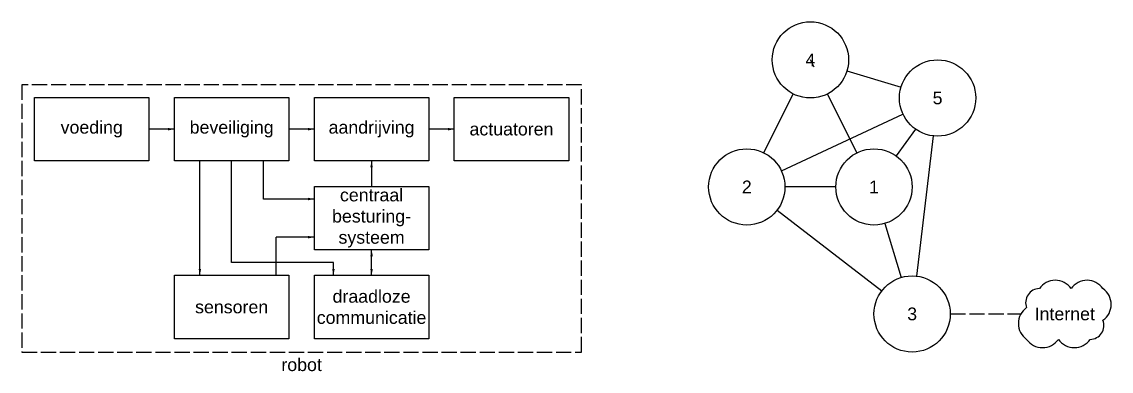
# Model space of a CAD drawing. Header units: millimetres. Extents: x 0 to 1860, y -6 to 270.
# Drawn here: x 0 to 857, y -6 to 270 of the extents above; entities that cross this region are included whole.
import ezdxf

# ---------------------------------------------------------------- set-up
doc = ezdxf.new("R2010")
doc.units = ezdxf.units.MM
doc.linetypes.add('ACAD_ISO02W100', pattern=[15, 12, -3])
doc.styles.get("Standard").update_dxf_attribs({"font": 'arial.ttf'})

msp = doc.modelspace()

# ---------------------------------------------------------------- linework, layer by layer
for p, q in [((622.92, 233.7), (620, 239.53)), ((648.73, 230.91), (691.27, 218.15)), ((583.42, 166.37), (606.58, 212.7)), ((656.58, 166.37), (633.42, 212.7)), ((597.19, 152.22), (692.81, 196.85)), ((120, 185), (100, 185)), ((230, 185), (210, 185)), ((340, 185), (320, 185)), ((702.56, 185.12), (687.44, 163.95)), ((716.49, 179.74), (703.51, 69.33)), ((140, 70), (140, 160)), ((165, 80), (165, 160)), ((190, 130), (190, 160)), ((275, 160), (275, 140)), ((640, 139.53), (600, 139.53)), ((230, 130), (190, 130)), ((593.78, 121.24), (676.22, 57.83)), ((678.62, 110.8), (691.38, 68.27)), ((230, 100), (200, 100)), ((200, 70), (200, 100)), ((275, 70), (275, 90)), ((245, 80), (165, 80)), ((245, 70), (245, 80))]:
    msp.add_line(p, q)
at = {"linetype": 'ACAD_ISO02W100'}
msp.add_line((730, 39.53), (785.46, 39.53), dxfattribs=at)
msp.add_lwpolyline([(0, 9.53), (440, 9.53), (440, 220), (0, 220)], close=True, dxfattribs=at)
for points in [[(10, 210), (100, 210), (100, 160), (10, 160)], [(120, 210), (210, 210), (210, 160), (120, 160)], [(230, 210), (320, 210), (320, 160), (230, 160)], [(340, 210), (430, 210), (430, 160), (340, 160)], [(230, 140), (320, 140), (320, 90), (230, 90)], [(120, 70), (210, 70), (210, 20), (120, 20)], [(230, 70), (320, 70), (320, 20), (230, 20)]]:
    msp.add_lwpolyline(points, close=True)
for points in [[(120, 185, 0, 2, 0), (115, 185, 2, 2, 0)], [(230, 185, 0, 2, 0), (225, 185, 2, 2, 0)], [(340, 185, 0, 2, 0), (335, 185, 2, 2, 0)], [(275, 160, 0, 2, 0), (275, 155, 2, 2, 0)], [(230, 130, 0, 2, 0), (225, 130, 2, 2, 0)], [(230, 100, 0, 2, 0), (225, 100, 2, 2, 0)], [(275, 90, 0, 2, 0), (275, 85, 2, 2, 0)], [(140, 70, 0, 2, 0), (140, 75, 2, 2, 0)], [(245, 70, 0, 2, 0), (245, 75, 2, 2, 0)], [(275, 70, 0, 2, 0), (275, 75, 2, 2, 0)]]:
    msp.add_lwpolyline(points, format="xyseb")
msp.add_lwpolyline([(790, 19.53, 0.520567), (815, 19.53, 0.520567), (840, 19.53, 0.520567), (850, 34.53, 0.520567), (850, 59.53, 0.520567), (825, 59.53, 0.520567), (800, 59.53, 0.520567), (790, 44.53, 0.520567)], format="xyb", close=True)
for centre in [(620, 239.53), (720, 209.53), (570, 139.53), (670, 139.53), (700, 39.53)]:
    msp.add_circle(centre, 30)

# ---------------------------------------------------------------- texts
at = {"attachment_point": 5}
for s, width, insert, char_height in [('{\\H4x;4}', 30, (620, 239.53), 2.5), ('{\\H4x;5}', 30, (720, 209.53), 2.5), ('voeding', 100, (55, 185), 10), ('\\pt90;beveiliging', 100, (165, 185), 10), ('aandrijving ', 100, (275, 185), 10), ('actuatoren', 100, (385, 185), 10), ('centraal\\Pbesturing-\\Psysteem', 100, (275, 115), 10), ('{\\H4x;2}', 30, (570, 139.53), 2.5), ('{\\H4x;1}', 30, (670, 139.53), 2.5), ('\\pt90;draadloze\\Pcommunicatie', 100, (275, 45), 10), ('\\pt90;sensoren', 100, (165, 45), 10), ('{\\H4x;3}', 30, (700, 39.53), 2.5), ('{\\H4x;Internet}', 30, (820, 39.53), 2.5), ('robot', 176.4282, (220, -0.47), 10)]:
    msp.add_mtext_dynamic_manual_height_columns(s, width=width, gutter_width=12.5, heights=[0], dxfattribs=dict(at, insert=insert, char_height=char_height))

doc.saveas('drawing.dxf')
